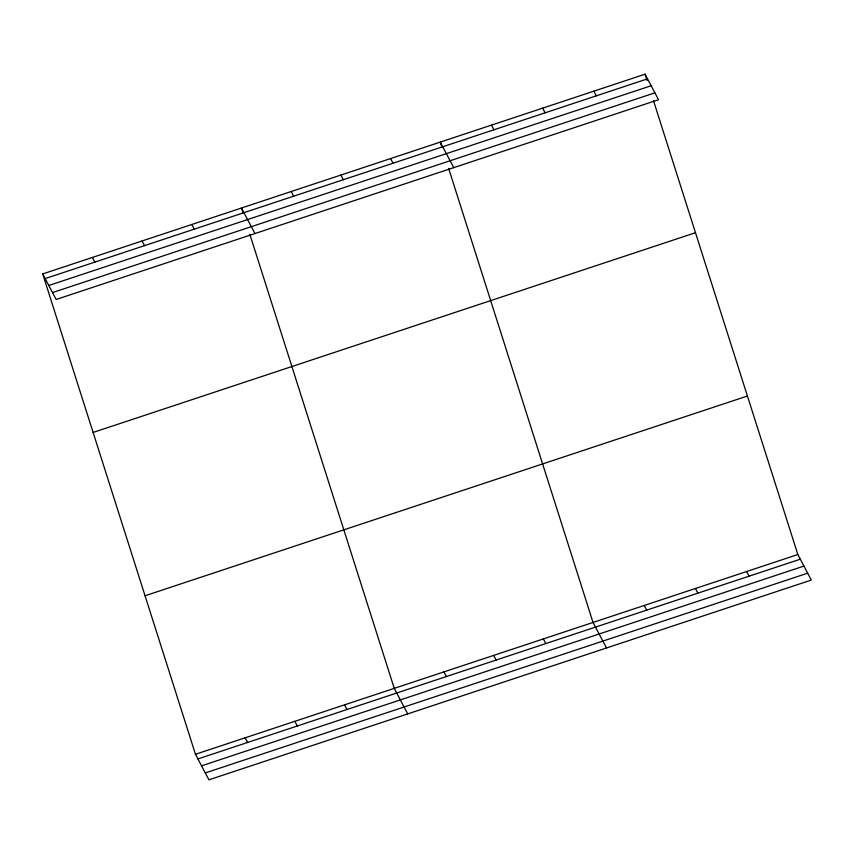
<?xml version="1.0" encoding="UTF-8"?>
<svg xmlns="http://www.w3.org/2000/svg" width="854" height="854" viewBox="0 0 854 854"><rect width="100%" height="100%" fill="white"/><g stroke="black" fill="none" stroke-linecap="round" stroke-linejoin="round"><path stroke-width="1.28" d="M42.7 273.931L645.069 74.181L658.53 99.726L56.161 299.466L42.7 273.931L195.47 754.274L208.931 779.819L811.3 580.069L797.839 554.534L653.47 100.601M45.155 278.596L647.524 78.856M48.795 285.482L651.164 85.742M52.532 292.58L654.901 92.84M93.118 432.444L695.487 232.704M145.052 595.761L747.421 396.021M195.47 754.274L797.839 554.534M197.925 758.939L800.294 559.199M201.555 765.835L803.924 566.085M205.302 772.923L807.67 573.183M593.872 91.165L596.327 95.829M542.664 108.138L545.13 112.813M746.631 571.507L749.097 576.183M491.466 125.122L493.922 129.787M695.434 588.491L697.889 593.156M453.73 167.64L440.258 142.095L441.86 147.134M644.236 605.465L646.691 610.13M390.566 158.577L393.032 163.242M606.489 647.983L593.028 622.449L448.67 168.516M340.874 175.059L343.329 179.724M543.336 638.92L545.791 643.596M291.182 191.531L293.637 196.207M493.644 655.402L496.099 660.067M254.951 233.548L241.479 208.013L243.08 213.052M443.941 671.884L446.407 676.549M191.787 224.495L194.242 229.16M407.71 713.901L394.249 688.367L249.88 234.434M142.095 240.967L144.55 245.642M344.557 704.838L347.012 709.503M92.392 257.449L94.858 262.114M294.854 721.32L297.32 725.985M245.162 737.803L247.628 742.468M645.069 74.181L647.065 80.479"/></g></svg>
